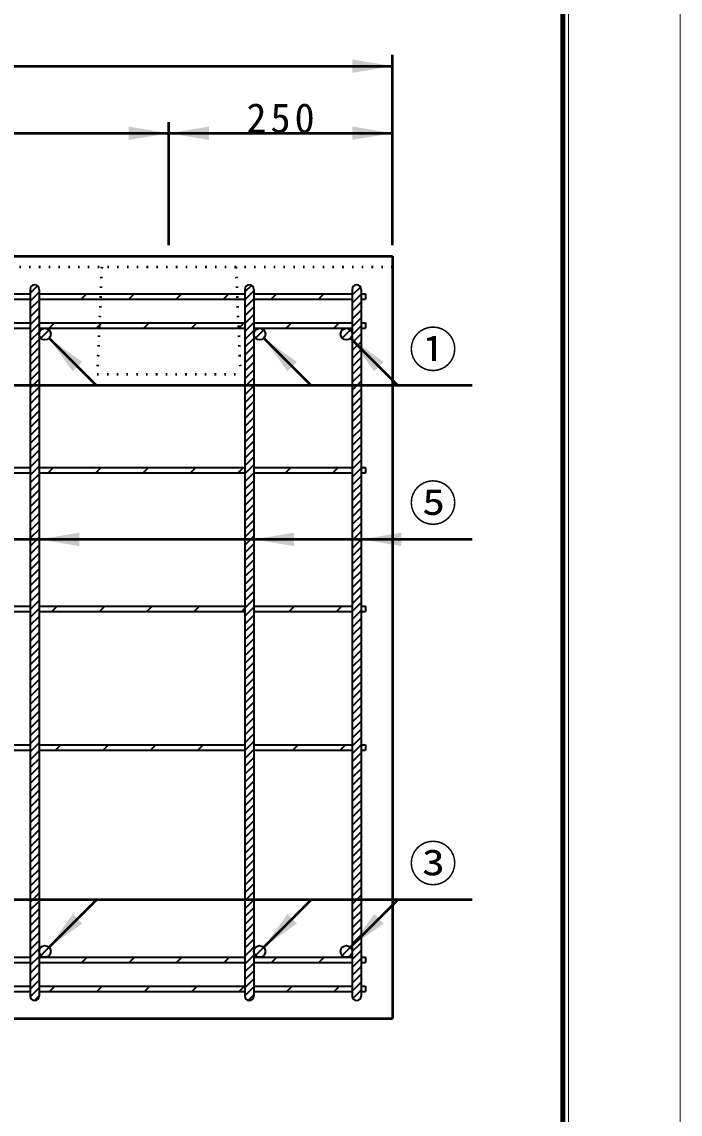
# Model space of a CAD drawing. Units: millimetres, scale not verified. Extents: x -2102 to 2102, y -1485 to 1485.
# Drawn here: x 1514 to 2102, y -739 to 237 of the extents above; entities that cross this region are included whole.
import ezdxf
from ezdxf.enums import TextEntityAlignment as Align

# ---------------------------------------------------------------- set-up
doc = ezdxf.new("R2010")
doc.units = ezdxf.units.MM
doc.header["$LTSCALE"] = 5
doc.linetypes.add('DOTTED', pattern=[1.75, 0.25, -1.5])
doc.layers.add('0-0_V-nasSTD', color=7, linetype='Continuous', lineweight=35)
doc.layers.add('0-2_0', color=7, linetype='Continuous', lineweight=35)
doc.styles.add('ＭＳ ゴシック', font='')
doc.styles.get('ＭＳ ゴシック').set_extended_font_data('MS Gothic')

msp = doc.modelspace()

# ---------------------------------------------------------------- linework, layer by layer
at = {"layer": '0-0_V-nasSTD', "lineweight": 50}
for p, q in [((1580.48, -88.001), (1538.054, -45.574)), ((1772.48, -88.001), (1730.054, -45.574)), ((1850.08, -88.001), (1807.654, -45.574)), ((1916.48, -88.001), (1196.48, -88.001)), ((1916.48, -225.498), (1045.177, -225.498)), ((1916.48, -547.794), (1196.48, -547.794)), ((1580.48, -547.794), (1538.054, -590.221)), ((1772.48, -547.794), (1730.054, -590.221)), ((1850.08, -547.794), (1807.654, -590.221))]:
    msp.add_line(p, q, dxfattribs=at)
at = {"layer": '0-0_V-nasSTD', "lineweight": 18}
for points in [[(-2102.5, -1485), (-2102.5, 1485), (2102.5, 1485), (2102.5, -1485)], [(-2002.5, -1385), (-2002.5, 1385), (2002.5, 1385), (2002.5, -1385)]]:
    msp.add_lwpolyline(points, close=True, dxfattribs=at)
at = {"layer": '0-0_V-nasSTD', "lineweight": 100}
msp.add_lwpolyline([(-1997.5, 1380), (-1997.5, -1380), (1997.5, -1380), (1997.5, 1380)], close=True, dxfattribs=at)
at = {"layer": '0-0_V-nasSTD'}
for points in [[(1809.177, 191.702), (1809.177, 203.702), (1845.177, 197.702)], [(1609.177, 131.702), (1609.177, 143.702), (1645.177, 137.702)], [(1645.177, 137.702), (1681.177, 131.702), (1681.177, 143.702)], [(1809.177, 131.702), (1809.177, 143.702), (1845.177, 137.702)], [(1538.066, -45.563), (1559.279, -75.261), (1567.764, -66.776)], [(1730.054, -45.574), (1751.267, -75.273), (1759.752, -66.788)], [(1807.654, -45.574), (1828.867, -75.273), (1837.352, -66.788)], [(1529.177, -225.498), (1565.177, -231.498), (1565.177, -219.498)], [(1721.177, -225.498), (1757.177, -231.498), (1757.177, -219.498)], [(1817.177, -225.498), (1853.177, -231.498), (1853.177, -219.498)], [(1538.054, -590.221), (1559.267, -560.522), (1567.752, -569.007)], [(1730.054, -590.221), (1751.267, -560.522), (1759.752, -569.007)], [(1807.654, -590.221), (1828.867, -560.522), (1837.352, -569.007)]]:
    msp.add_solid(points, dxfattribs=at)
at = {"layer": '0-2_0', "lineweight": 50}
for p, q in [((1845.177, 37.702), (1845.177, 207.702)), ((245.177, 197.702), (1845.177, 197.702)), ((1645.177, 37.702), (1645.177, 147.702)), ((1245.177, 137.702), (1645.177, 137.702)), ((1645.177, 137.702), (1845.177, 137.702)), ((251.577, 27.702), (1845.177, 27.702)), ((1845.177, 27.702), (1845.177, -653.898)), ((245.177, -653.898), (1845.177, -653.898))]:
    msp.add_line(p, q, dxfattribs=at)
at = {"layer": '0-2_0', "linetype": 'DOTTED', "lineweight": 50}
for p, q in [((251.577, 18.102), (1845.177, 18.102)), ((1585.177, 18.102), (1581.177, -77.898)), ((1705.177, 18.102), (1709.177, -77.898)), ((1581.177, -77.898), (1709.177, -77.898))]:
    msp.add_line(p, q, dxfattribs=at)
at = {"layer": '0-2_0'}
for p, q in [((1527.704, 1.203), (1521.177, -5.324)), ((1719.054, 1.635), (1713.177, -4.243)), ((1816.595, 0.18), (1809.177, -7.238)), ((1337.177, -5.898), (1521.177, -5.898)), ((1521.177, -1.898), (1521.177, -633.898)), ((1529.177, -4.395), (1521.177, -12.395)), ((1529.177, -1.898), (1529.177, -633.898)), ((1529.177, -5.898), (1713.177, -5.898)), ((1529.274, -5.898), (1529.177, -5.995)), ((1566.901, -10.698), (1571.701, -5.898)), ((1609.327, -10.698), (1614.127, -5.898)), ((1651.753, -10.698), (1656.553, -5.898)), ((1694.18, -10.698), (1698.98, -5.898)), ((1713.177, -1.898), (1713.177, -633.898)), ((1721.177, -3.314), (1713.177, -11.314)), ((1721.177, -1.898), (1721.177, -633.898)), ((1721.177, -5.898), (1809.177, -5.898)), ((1736.606, -10.698), (1741.406, -5.898)), ((1779.033, -10.698), (1783.833, -5.898)), ((1809.177, -1.898), (1809.177, -633.898)), ((1817.177, -6.309), (1809.177, -14.309)), ((1817.177, -1.898), (1817.177, -633.898)), ((1817.177, -5.898), (1821.177, -5.898)), ((1821.177, -5.898), (1821.177, -10.698)), ((1337.177, -10.698), (1521.177, -10.698)), ((1529.177, -11.466), (1521.177, -19.466)), ((1529.177, -18.537), (1521.177, -26.537)), ((1529.177, -10.698), (1713.177, -10.698)), ((1721.177, -10.385), (1713.177, -18.385)), ((1721.177, -17.456), (1713.177, -25.456)), ((1721.177, -10.698), (1809.177, -10.698)), ((1817.177, -13.38), (1809.177, -21.38)), ((1817.177, -10.698), (1821.177, -10.698)), ((1529.177, -25.608), (1521.177, -33.608)), ((1721.177, -24.527), (1713.177, -32.527)), ((1817.177, -20.451), (1809.177, -28.451)), ((1817.177, -27.522), (1809.177, -35.522)), ((1337.177, -31.898), (1521.177, -31.898)), ((1337.177, -36.698), (1521.177, -36.698)), ((1529.177, -32.679), (1521.177, -40.679)), ((1529.177, -31.898), (1713.177, -31.898)), ((1529.177, -36.698), (1713.177, -36.698)), ((1538.054, -38.221), (1530.7, -45.574)), ((1542.901, -31.898), (1538.101, -36.698)), ((1580.527, -36.698), (1582.583, -34.641)), ((1585.327, -31.898), (1582.583, -34.641)), ((1622.953, -36.698), (1627.753, -31.898)), ((1665.38, -36.698), (1670.18, -31.898)), ((1707.806, -36.698), (1707.866, -36.637)), ((1712.606, -31.898), (1707.866, -36.637)), ((1721.177, -31.598), (1713.177, -39.598)), ((1721.177, -38.669), (1713.177, -46.669)), ((1721.177, -31.898), (1809.177, -31.898)), ((1721.177, -36.698), (1809.177, -36.698)), ((1722.7, -45.574), (1730.054, -38.221)), ((1750.233, -36.698), (1755.033, -31.898)), ((1792.659, -36.698), (1797.459, -31.898)), ((1807.654, -38.221), (1800.3, -45.574)), ((1817.177, -34.593), (1809.177, -42.593)), ((1817.177, -31.898), (1821.177, -31.898)), ((1817.177, -36.698), (1821.177, -36.698)), ((1821.177, -31.898), (1821.177, -36.698)), ((1529.177, -39.75), (1521.177, -47.75)), ((1529.177, -46.821), (1521.177, -54.821)), ((1721.177, -45.74), (1713.177, -53.74)), ((1817.177, -41.664), (1809.177, -49.664)), ((1817.177, -48.735), (1809.177, -56.735)), ((1529.177, -53.892), (1521.177, -61.892)), ((1721.177, -52.811), (1713.177, -60.811)), ((1817.177, -55.806), (1809.177, -63.806)), ((1529.177, -60.963), (1521.177, -68.963)), ((1529.177, -68.034), (1521.177, -76.034)), ((1721.177, -59.882), (1713.177, -67.882)), ((1721.177, -66.953), (1713.177, -74.953)), ((1817.177, -62.877), (1809.177, -70.877)), ((1529.177, -75.106), (1521.177, -83.106)), ((1721.177, -74.024), (1713.177, -82.024)), ((1817.177, -69.948), (1809.177, -77.948)), ((1817.177, -77.019), (1809.177, -85.019)), ((1529.177, -82.177), (1521.177, -90.177)), ((1721.177, -81.095), (1713.177, -89.095)), ((1817.177, -84.09), (1809.177, -92.09)), ((1529.177, -89.248), (1521.177, -97.248)), ((1529.177, -96.319), (1521.177, -104.319)), ((1721.177, -88.166), (1713.177, -96.166)), ((1721.177, -95.238), (1713.177, -103.238)), ((1817.177, -91.161), (1809.177, -99.161)), ((1529.177, -103.39), (1521.177, -111.39)), ((1721.177, -102.309), (1713.177, -110.309)), ((1817.177, -98.232), (1809.177, -106.232)), ((1817.177, -105.304), (1809.177, -113.304)), ((1529.177, -110.461), (1521.177, -118.461)), ((1721.177, -109.38), (1713.177, -117.38)), ((1721.177, -116.451), (1713.177, -124.451)), ((1817.177, -112.375), (1809.177, -120.375)), ((1529.177, -117.532), (1521.177, -125.532)), ((1529.177, -124.603), (1521.177, -132.603)), ((1721.177, -123.522), (1713.177, -131.522)), ((1817.177, -119.446), (1809.177, -127.446)), ((1817.177, -126.517), (1809.177, -134.517)), ((1529.177, -131.674), (1521.177, -139.674)), ((1721.177, -130.593), (1713.177, -138.593)), ((1817.177, -133.588), (1809.177, -141.588)), ((1529.177, -138.745), (1521.177, -146.745)), ((1529.177, -145.816), (1521.177, -153.816)), ((1721.177, -137.664), (1713.177, -145.664)), ((1721.177, -144.735), (1713.177, -152.735)), ((1817.177, -140.659), (1809.177, -148.659)), ((1529.177, -152.887), (1521.177, -160.887)), ((1721.177, -151.806), (1713.177, -159.806)), ((1817.177, -147.73), (1809.177, -155.73)), ((1817.177, -154.801), (1809.177, -162.801)), ((1337.177, -161.098), (1521.177, -161.098)), ((1337.177, -165.898), (1521.177, -165.898)), ((1529.177, -159.958), (1521.177, -167.958)), ((1529.177, -161.098), (1713.177, -161.098)), ((1529.177, -165.898), (1713.177, -165.898)), ((1542.18, -161.098), (1537.38, -165.898)), ((1579.806, -165.898), (1584.606, -161.098)), ((1622.233, -165.898), (1627.033, -161.098)), ((1664.659, -165.898), (1669.459, -161.098)), ((1707.085, -165.898), (1711.885, -161.098)), ((1721.177, -158.877), (1713.177, -166.877)), ((1721.177, -165.948), (1713.177, -173.948)), ((1721.177, -161.098), (1809.177, -161.098)), ((1721.177, -165.898), (1809.177, -165.898)), ((1754.312, -161.098), (1749.512, -165.898)), ((1791.938, -165.898), (1796.738, -161.098)), ((1817.177, -161.872), (1809.177, -169.872)), ((1817.177, -161.098), (1821.177, -161.098)), ((1817.177, -165.898), (1821.177, -165.898)), ((1821.177, -161.098), (1821.177, -165.898)), ((1529.177, -167.029), (1521.177, -175.029)), ((1529.177, -174.1), (1521.177, -182.1)), ((1721.177, -173.019), (1713.177, -181.019)), ((1817.177, -168.943), (1809.177, -176.943)), ((1529.177, -181.172), (1521.177, -189.172)), ((1721.177, -180.09), (1713.177, -188.09)), ((1817.177, -176.014), (1809.177, -184.014)), ((1817.177, -183.085), (1809.177, -191.085)), ((1529.177, -188.243), (1521.177, -196.243)), ((1529.177, -195.314), (1521.177, -203.314)), ((1721.177, -187.161), (1713.177, -195.161)), ((1721.177, -194.232), (1713.177, -202.232)), ((1817.177, -190.156), (1809.177, -198.156)), ((1529.177, -202.385), (1521.177, -210.385)), ((1721.177, -201.304), (1713.177, -209.304)), ((1817.177, -197.227), (1809.177, -205.227)), ((1817.177, -204.299), (1809.177, -212.299)), ((1529.177, -209.456), (1521.177, -217.456)), ((1721.177, -208.375), (1713.177, -216.375)), ((1817.177, -211.37), (1809.177, -219.37)), ((1529.177, -216.527), (1521.177, -224.527)), ((1529.177, -223.598), (1521.177, -231.598)), ((1721.177, -215.446), (1713.177, -223.446)), ((1721.177, -222.517), (1713.177, -230.517)), ((1817.177, -218.441), (1809.177, -226.441)), ((1529.177, -230.669), (1521.177, -238.669)), ((1721.177, -229.588), (1713.177, -237.588)), ((1817.177, -225.512), (1809.177, -233.512)), ((1817.177, -232.583), (1809.177, -240.583)), ((1529.177, -237.74), (1521.177, -245.74)), ((1721.177, -236.659), (1713.177, -244.659)), ((1721.177, -243.73), (1713.177, -251.73)), ((1817.177, -239.654), (1809.177, -247.654)), ((1529.177, -244.811), (1521.177, -252.811)), ((1529.177, -251.882), (1521.177, -259.882)), ((1721.177, -250.801), (1713.177, -258.801)), ((1817.177, -246.725), (1809.177, -254.725)), ((1817.177, -253.796), (1809.177, -261.796)), ((1529.177, -258.953), (1521.177, -266.953)), ((1721.177, -257.872), (1713.177, -265.872)), ((1817.177, -260.867), (1809.177, -268.867)), ((1529.177, -266.024), (1521.177, -274.024)), ((1529.177, -273.095), (1521.177, -281.095)), ((1721.177, -264.943), (1713.177, -272.943)), ((1721.177, -272.014), (1713.177, -280.014)), ((1817.177, -267.938), (1809.177, -275.938)), ((1529.177, -280.166), (1521.177, -288.166)), ((1721.177, -279.085), (1713.177, -287.085)), ((1817.177, -275.009), (1809.177, -283.009)), ((1817.177, -282.08), (1809.177, -290.08)), ((1337.177, -285.098), (1521.177, -285.098)), ((1337.177, -289.898), (1521.177, -289.898)), ((1529.177, -287.238), (1521.177, -295.238)), ((1529.177, -285.098), (1713.177, -285.098)), ((1529.177, -289.898), (1713.177, -289.898)), ((1545.459, -285.098), (1540.659, -289.898)), ((1587.885, -285.098), (1583.085, -289.898)), ((1625.512, -289.898), (1630.312, -285.098)), ((1667.938, -289.898), (1672.738, -285.098)), ((1710.365, -289.898), (1713.177, -287.085)), ((1721.177, -286.156), (1713.177, -294.156)), ((1721.177, -285.098), (1809.177, -285.098)), ((1721.177, -289.898), (1809.177, -289.898)), ((1752.791, -289.898), (1757.591, -285.098)), ((1795.217, -289.898), (1800.017, -285.098)), ((1817.177, -289.151), (1809.177, -297.151)), ((1817.177, -285.098), (1821.177, -285.098)), ((1817.177, -289.898), (1821.177, -289.898)), ((1821.177, -285.098), (1821.177, -289.898)), ((1529.177, -294.309), (1521.177, -302.309)), ((1529.177, -301.38), (1521.177, -309.38)), ((1721.177, -293.227), (1713.177, -301.227)), ((1721.177, -300.299), (1713.177, -308.299)), ((1817.177, -296.222), (1809.177, -304.222)), ((1529.177, -308.451), (1521.177, -316.451)), ((1721.177, -307.37), (1713.177, -315.37)), ((1817.177, -303.293), (1809.177, -311.293)), ((1817.177, -310.365), (1809.177, -318.365)), ((1529.177, -315.522), (1521.177, -323.522)), ((1721.177, -314.441), (1713.177, -322.441)), ((1721.177, -321.512), (1713.177, -329.512)), ((1817.177, -317.436), (1809.177, -325.436)), ((1529.177, -322.593), (1521.177, -330.593)), ((1529.177, -329.664), (1521.177, -337.664)), ((1721.177, -328.583), (1713.177, -336.583)), ((1817.177, -324.507), (1809.177, -332.507)), ((1817.177, -331.578), (1809.177, -339.578)), ((1529.177, -336.735), (1521.177, -344.735)), ((1721.177, -335.654), (1713.177, -343.654)), ((1817.177, -338.649), (1809.177, -346.649)), ((1529.177, -343.806), (1521.177, -351.806)), ((1529.177, -350.877), (1521.177, -358.877)), ((1721.177, -342.725), (1713.177, -350.725)), ((1721.177, -349.796), (1713.177, -357.796)), ((1817.177, -345.72), (1809.177, -353.72)), ((1529.177, -357.948), (1521.177, -365.948)), ((1721.177, -356.867), (1713.177, -364.867)), ((1817.177, -352.791), (1809.177, -360.791)), ((1817.177, -359.862), (1809.177, -367.862)), ((1529.177, -365.019), (1521.177, -373.019)), ((1721.177, -363.938), (1713.177, -371.938)), ((1721.177, -371.009), (1713.177, -379.009)), ((1817.177, -366.933), (1809.177, -374.933)), ((1529.177, -372.09), (1521.177, -380.09)), ((1529.177, -379.161), (1521.177, -387.161)), ((1721.177, -378.08), (1713.177, -386.08)), ((1817.177, -374.004), (1809.177, -382.004)), ((1529.177, -386.232), (1521.177, -394.232)), ((1721.177, -385.151), (1713.177, -393.151)), ((1817.177, -381.075), (1809.177, -389.075)), ((1809.177, -396.146), (1817.177, -388.146)), ((1529.177, -393.304), (1521.177, -401.304)), ((1529.177, -400.375), (1521.177, -408.375)), ((1721.177, -392.222), (1713.177, -400.222)), ((1721.177, -399.293), (1713.177, -407.293)), ((1809.177, -403.217), (1817.177, -395.217)), ((1337.177, -409.098), (1521.177, -409.098)), ((1529.177, -407.446), (1521.177, -415.446)), ((1529.177, -409.098), (1713.177, -409.098)), ((1543.938, -413.898), (1548.738, -409.098)), ((1586.365, -413.898), (1591.165, -409.098)), ((1628.791, -413.898), (1633.591, -409.098)), ((1671.217, -413.898), (1676.017, -409.098)), ((1721.177, -406.365), (1713.177, -414.365)), ((1721.177, -409.098), (1809.177, -409.098)), ((1756.07, -413.898), (1760.87, -409.098)), ((1798.497, -413.898), (1803.297, -409.098)), ((1809.177, -410.288), (1817.177, -402.288)), ((1809.177, -417.359), (1817.177, -409.359)), ((1817.177, -409.098), (1821.177, -409.098)), ((1821.177, -409.098), (1821.177, -413.898)), ((1337.177, -413.898), (1521.177, -413.898)), ((1529.177, -414.517), (1521.177, -422.517)), ((1529.177, -413.898), (1713.177, -413.898)), ((1721.177, -413.436), (1713.177, -421.436)), ((1721.177, -413.898), (1809.177, -413.898)), ((1809.177, -424.431), (1817.177, -416.431)), ((1817.177, -413.898), (1821.177, -413.898)), ((1529.177, -421.588), (1521.177, -429.588)), ((1529.177, -428.659), (1521.177, -436.659)), ((1721.177, -420.507), (1713.177, -428.507)), ((1721.177, -427.578), (1713.177, -435.578)), ((1809.177, -431.502), (1817.177, -423.502)), ((1529.177, -435.73), (1521.177, -443.73)), ((1713.177, -442.649), (1721.177, -434.649)), ((1809.177, -438.573), (1817.177, -430.573)), ((1809.177, -445.644), (1817.177, -437.644)), ((1529.177, -442.801), (1521.177, -450.801)), ((1713.177, -449.72), (1721.177, -441.72)), ((1713.177, -456.791), (1721.177, -448.791)), ((1809.177, -452.715), (1817.177, -444.715)), ((1529.177, -449.872), (1521.177, -457.872)), ((1529.177, -456.943), (1521.177, -464.943)), ((1713.177, -463.862), (1721.177, -455.862)), ((1809.177, -459.786), (1817.177, -451.786)), ((1809.177, -466.857), (1817.177, -458.857)), ((1529.177, -464.014), (1521.177, -472.014)), ((1713.177, -470.933), (1721.177, -462.933)), ((1809.177, -473.928), (1817.177, -465.928)), ((1529.177, -471.085), (1521.177, -479.085)), ((1529.177, -478.156), (1521.177, -486.156)), ((1713.177, -478.004), (1721.177, -470.004)), ((1713.177, -485.075), (1721.177, -477.075)), ((1809.177, -480.999), (1817.177, -472.999)), ((1529.177, -485.227), (1521.177, -493.227)), ((1713.177, -492.146), (1721.177, -484.146)), ((1809.177, -488.07), (1817.177, -480.07)), ((1809.177, -495.141), (1817.177, -487.141)), ((1529.177, -492.299), (1521.177, -500.299)), ((1713.177, -499.217), (1721.177, -491.217)), ((1809.177, -502.212), (1817.177, -494.212)), ((1529.177, -499.37), (1521.177, -507.37)), ((1529.177, -506.441), (1521.177, -514.441)), ((1713.177, -506.288), (1721.177, -498.288)), ((1713.177, -513.359), (1721.177, -505.359)), ((1809.177, -509.283), (1817.177, -501.283)), ((1529.177, -513.512), (1521.177, -521.512)), ((1713.177, -520.431), (1721.177, -512.431)), ((1809.177, -516.354), (1817.177, -508.354)), ((1809.177, -523.425), (1817.177, -515.425)), ((1529.177, -520.583), (1521.177, -528.583)), ((1713.177, -527.502), (1721.177, -519.502)), ((1713.177, -534.573), (1721.177, -526.573)), ((1809.177, -530.497), (1817.177, -522.497)), ((1529.177, -527.654), (1521.177, -535.654)), ((1521.177, -542.725), (1529.177, -534.725)), ((1713.177, -541.644), (1721.177, -533.644)), ((1809.177, -537.568), (1817.177, -529.568)), ((1809.177, -544.639), (1817.177, -536.639)), ((1521.177, -549.796), (1529.177, -541.796)), ((1713.177, -548.715), (1721.177, -540.715)), ((1809.177, -551.71), (1817.177, -543.71)), ((1521.177, -556.867), (1529.177, -548.867)), ((1521.177, -563.938), (1529.177, -555.938)), ((1713.177, -555.786), (1721.177, -547.786)), ((1713.177, -562.857), (1721.177, -554.857)), ((1809.177, -558.781), (1817.177, -550.781)), ((1521.177, -571.009), (1529.177, -563.009)), ((1713.177, -569.928), (1721.177, -561.928)), ((1809.177, -565.852), (1817.177, -557.852)), ((1809.177, -572.923), (1817.177, -564.923)), ((1521.177, -578.08), (1529.177, -570.08)), ((1713.177, -576.999), (1721.177, -568.999)), ((1713.177, -584.07), (1721.177, -576.07)), ((1809.177, -579.994), (1817.177, -571.994)), ((1521.177, -585.151), (1529.177, -577.151)), ((1521.177, -592.222), (1529.177, -584.222)), ((1713.177, -591.141), (1721.177, -583.141)), ((1809.177, -587.065), (1817.177, -579.065)), ((1521.177, -599.293), (1529.177, -591.293)), ((1530.7, -597.574), (1538.054, -590.221)), ((1713.177, -598.212), (1721.177, -590.212)), ((1722.7, -597.574), (1730.054, -590.221)), ((1807.654, -590.221), (1800.3, -597.574)), ((1809.177, -594.136), (1817.177, -586.136)), ((1809.177, -601.207), (1817.177, -593.207)), ((1337.177, -599.098), (1521.177, -599.098)), ((1337.177, -603.898), (1521.177, -603.898)), ((1521.177, -606.365), (1529.177, -598.365)), ((1521.177, -613.436), (1529.177, -605.436)), ((1529.177, -599.098), (1713.177, -599.098)), ((1529.177, -599.565), (1529.644, -599.098)), ((1529.177, -603.898), (1713.177, -603.898)), ((1567.27, -603.898), (1572.07, -599.098)), ((1609.697, -603.898), (1614.497, -599.098)), ((1652.123, -603.898), (1656.923, -599.098)), ((1694.549, -603.898), (1699.349, -599.098)), ((1713.177, -605.283), (1721.177, -597.283)), ((1713.177, -612.354), (1721.177, -604.354)), ((1721.177, -599.098), (1809.177, -599.098)), ((1721.177, -603.898), (1809.177, -603.898)), ((1736.976, -603.898), (1741.776, -599.098)), ((1779.402, -603.898), (1784.202, -599.098)), ((1809.177, -608.278), (1817.177, -600.278)), ((1817.177, -599.098), (1821.177, -599.098)), ((1817.177, -603.898), (1821.177, -603.898)), ((1821.177, -599.098), (1821.177, -603.898)), ((1521.177, -620.507), (1529.177, -612.507)), ((1713.177, -619.425), (1721.177, -611.425)), ((1809.177, -615.349), (1817.177, -607.349)), ((1809.177, -622.42), (1817.177, -614.42)), ((1337.177, -625.098), (1521.177, -625.098)), ((1521.177, -627.578), (1529.177, -619.578)), ((1529.177, -625.098), (1713.177, -625.098)), ((1538.47, -629.898), (1543.27, -625.098)), ((1580.897, -629.898), (1585.697, -625.098)), ((1623.323, -629.898), (1628.123, -625.098)), ((1665.749, -629.898), (1670.549, -625.098)), ((1708.176, -629.898), (1712.976, -625.098)), ((1713.177, -626.497), (1721.177, -618.497)), ((1721.177, -625.098), (1809.177, -625.098)), ((1750.602, -629.898), (1755.402, -625.098)), ((1793.029, -629.898), (1797.829, -625.098)), ((1809.177, -629.492), (1817.177, -621.492)), ((1817.177, -625.098), (1821.177, -625.098)), ((1821.177, -625.098), (1821.177, -629.898)), ((1337.177, -629.898), (1521.177, -629.898)), ((1521.237, -634.589), (1529.177, -626.649)), ((1525.003, -637.894), (1529.177, -633.72)), ((1529.177, -629.898), (1713.177, -629.898)), ((1713.177, -633.568), (1721.177, -625.568)), ((1716.073, -637.742), (1721.177, -632.639)), ((1721.177, -629.898), (1809.177, -629.898)), ((1809.761, -635.979), (1817.177, -628.563)), ((1817.177, -629.898), (1821.177, -629.898))]:
    msp.add_line(p, q, dxfattribs=at)
for centre in [(1534.377, -41.898), (1726.377, -41.898), (1803.977, -41.898), (1534.377, -593.898), (1726.377, -593.898), (1803.977, -593.898)]:
    msp.add_circle(centre, 5.2, dxfattribs=at)
for centre, start, end in [((1525.177, -1.898), 0, 180), ((1717.177, -1.898), 0, 180), ((1813.177, -1.898), 0, 180), ((1525.177, -633.898), 180, 0), ((1717.177, -633.898), 180, 0), ((1813.177, -633.898), 180, 0)]:
    msp.add_arc(centre, 4, start, end, dxfattribs=at)

# ---------------------------------------------------------------- texts
at = {"layer": '0-0_V-nasSTD', "style": 'ＭＳ ゴシック'}
for s, p in [('①', (1859.88, -81.001)), ('⑤', (1859.88, -218.498)), ('③', (1859.88, -540.794))]:
    msp.add_text(s, height=31.67, dxfattribs=at).set_placement(p, align=Align.BOTTOM_LEFT)
at = {"layer": '0-0_V-nasSTD', "insert": (1714.577, 137.702), "char_height": 26.39, "attachment_point": 7, "style": 'ＭＳ ゴシック'}
msp.add_mtext('\\T1.2;250', dxfattribs=at)

doc.saveas('drawing.dxf')
